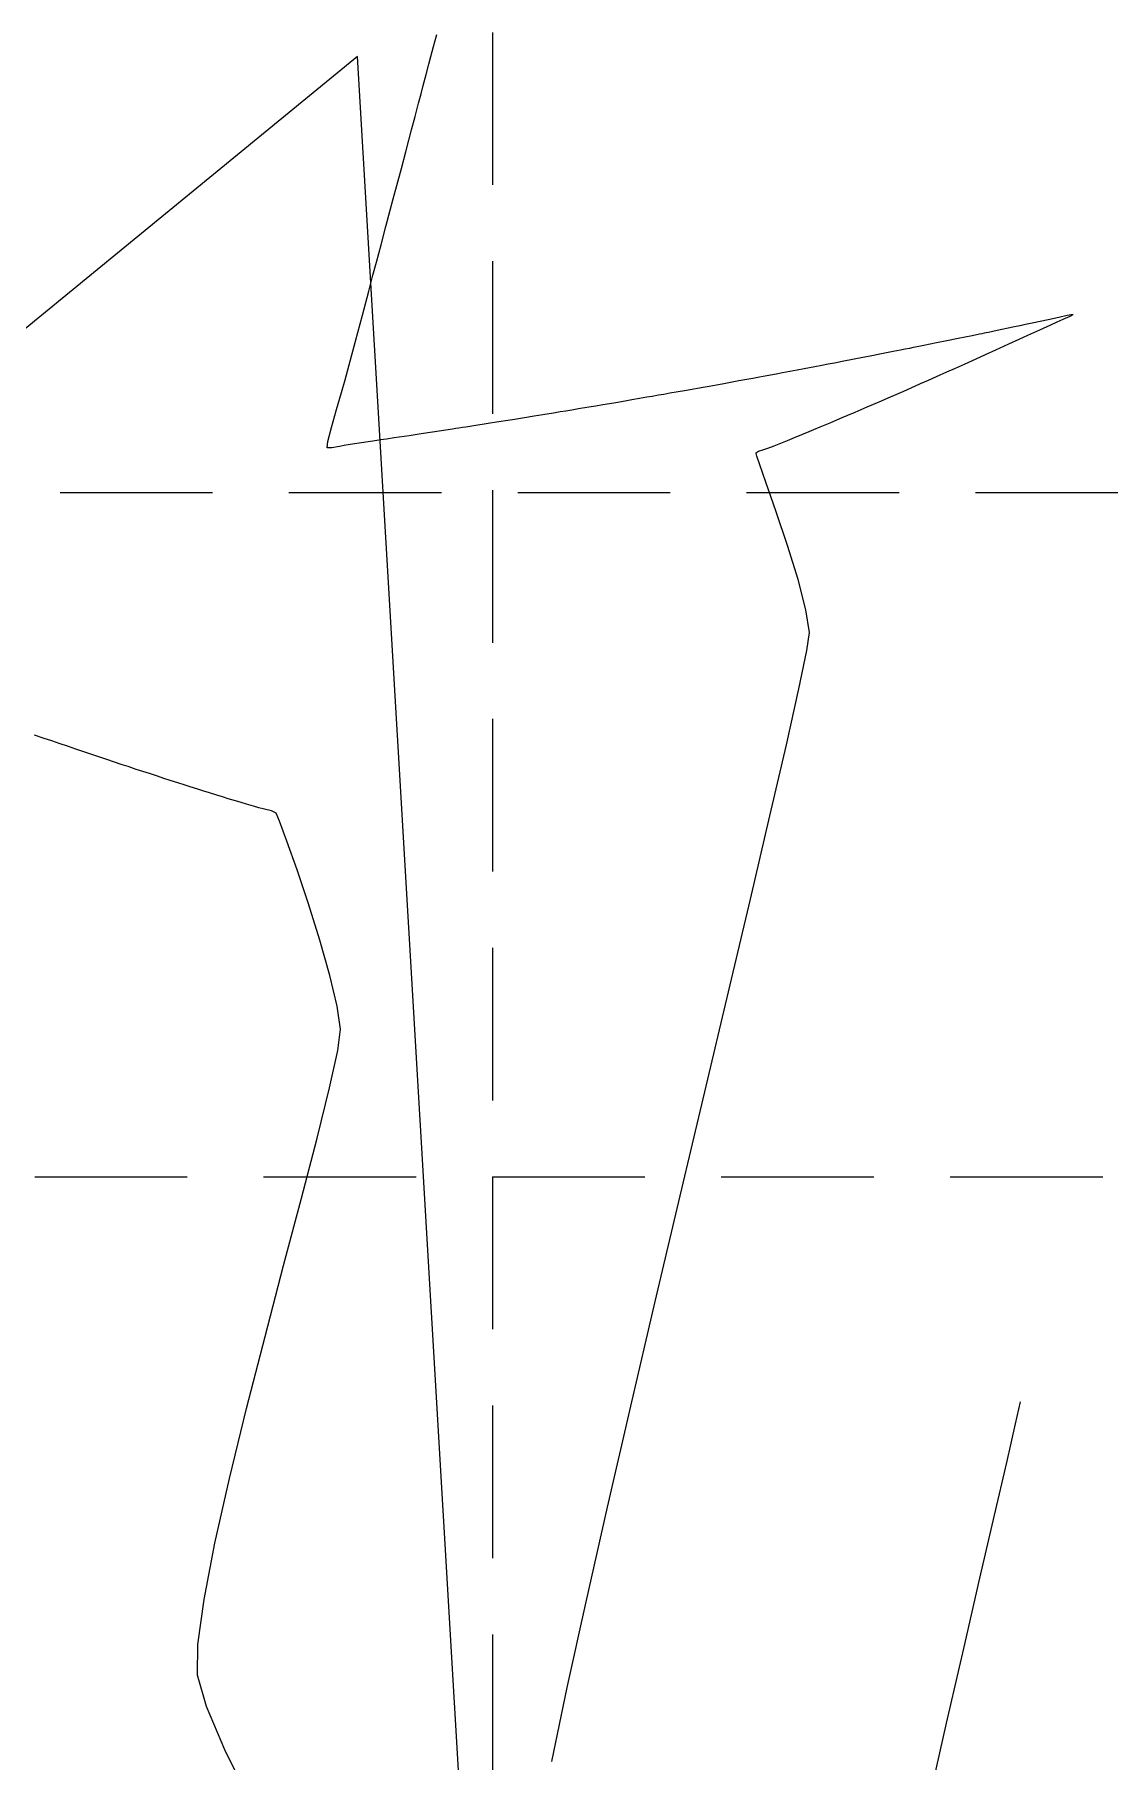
# Model space of a CAD drawing. Header units: inches. Extents: x 2547543 to 2548696, y 7125653 to 7126375.
# Drawn here: x 2547963.58 to 2547991.76, y 7126269.05 to 7126314.32 of the extents above; entities that cross this region are included whole.
import ezdxf

# ---------------------------------------------------------------- set-up
doc = ezdxf.new("R2010")
doc.units = ezdxf.units.IN
doc.header["$MEASUREMENT"] = 0
doc.linetypes.add('HIDDEN', pattern=[0.375, 0.25, -0.125])
for name, color, linetype in [('GRID', 254, 'HIDDEN'), ('V-AREA', 6, 'Continuous'), ('V-TOPO-MAJR-E', 6, 'Continuous'), ('V-TOPO-MINR-E', 14, 'Continuous')]:
    doc.layers.add(name, color=color, linetype=linetype)

msp = doc.modelspace()

# ---------------------------------------------------------------- linework, layer by layer
at = {"layer": 'GRID', "color": 252, "linetype": 'HIDDEN', "lineweight": 0, "ltscale": 16}
for p, q in [((2547975.583313596, 7126356.376313465), (2547975.583313596, 7125726.296813901)), ((2547562.246074223, 7126302.317165322), (2548678.246074207, 7126302.317165322)), ((2547561.583313602, 7126284.376313466), (2548677.583313586, 7126284.376313466))]:
    msp.add_line(p, q, dxfattribs=at)
at = {"layer": 'V-AREA', "color": 7}
for p, q in [((2547972.043228021, 7126313.739103983), (2547952.9419, 7126298.108100002)), ((2547983.9297, 7126112.1292), (2547972.043228021, 7126313.739103983))]:
    msp.add_line(p, q, dxfattribs=at)
at = {"layer": 'V-TOPO-MAJR-E', "color": 35, "extrusion": (0.9750740322277638, -0.2218797685123409, 0), "elevation": 903301.3105346505}
msp.add_lwpolyline([(7513995.802773002, 595), (7513996.391084473, 595)], dxfattribs=at)
at = {"layer": 'V-TOPO-MAJR-E', "color": 35, "extrusion": (0.9743815464645119, -0.2249013159352926, 0), "elevation": 880004.4775955335}
msp.add_lwpolyline([(7516758.784344649, 595), (7516759.827287002, 595)], dxfattribs=at)
at = {"layer": 'V-TOPO-MAJR-E', "color": 35, "extrusion": (0.9742531939585625, -0.2254566789020446, 0), "elevation": 875719.7665417867}
msp.add_lwpolyline([(7517257.75542875, 595), (7517259.167615455, 595)], dxfattribs=at)
at = {"layer": 'V-TOPO-MAJR-E', "color": 35, "elevation": 595}
msp.add_lwpolyline([(2547988.365537727, 7126273.855364748), (2547988.747555587, 7126275.507822851)], dxfattribs=at)
at = {"layer": 'V-TOPO-MAJR-E', "color": 35, "extrusion": (0.9744576316886304, -0.2245714230346006, 0), "elevation": 882549.2476185467}
msp.add_lwpolyline([(7516455.422481705, 595), (7516457.316987751, 595)], dxfattribs=at)
at = {"layer": 'V-TOPO-MAJR-E', "color": 35, "extrusion": (0.9747045901826458, -0.2234971182742199, 0), "elevation": 890834.2828263035}
msp.add_lwpolyline([(7515475.992728259, 595), (7515478.000311625, 595)], dxfattribs=at)
at = {"layer": 'V-TOPO-MAJR-E', "color": 35, "extrusion": (0.9750580697742385, -0.2219499055375707, 0), "elevation": 902760.8001940951}
msp.add_lwpolyline([(7514050.669780096, 595.0000000000009), (7514052.705056466, 595.0000000000009)], dxfattribs=at)
at = {"layer": 'V-TOPO-MINR-E', "color": 35}
for points, elevation in [([(2547974.03930544, 7126314.001166672), (2547974.122747728, 7126314.318675058)], 596), ([(2547973.770700533, 7126312.981598379), (2547973.845923796, 7126313.26684753)], 596), ([(2547973.845923796, 7126313.26684753), (2547973.919253413, 7126313.545028979)], 596), ([(2547973.557418684, 7126312.17431213), (2547973.648231607, 7126312.517807455)], 596), ([(2547973.464041833, 7126311.82124559), (2547973.557418684, 7126312.17431213)], 596), ([(2547973.391977716, 7126311.548911344), (2547973.464041833, 7126311.82124559)], 596), ([(2547972.174573699, 7126306.965595362), (2547972.340734266, 7126307.58979276)], 596), ([(2547990.651448419, 7126306.956510557), (2547990.431334404, 7126306.901183653)], 596), ([(2547990.543246184, 7126306.854144132), (2547990.727101723, 7126306.934223737)], 596), ([(2547990.727101723, 7126306.934223737), (2547990.812847679, 7126306.983769704)], 596), ([(2547988.350206187, 7126306.463191133), (2547988.161875913, 7126306.424484611)], 596), ([(2547988.529889693, 7126306.500248508), (2547988.473975348, 7126306.488576015)], 596), ([(2547988.813771707, 7126306.55955792), (2547988.585801618, 7126306.511932694)], 596), ([(2547989.228771152, 7126306.646256642), (2547988.813771707, 7126306.55955792)], 596), ([(2547989.452983533, 7126306.693100541), (2547989.228771152, 7126306.646256642)], 596), ([(2547989.51797582, 7126306.706920566), (2547989.452983533, 7126306.693100541)], 596), ([(2547990.223429178, 7126306.711813931), (2547990.390681889, 7126306.788640498)], 596), ([(2547971.82808427, 7126305.664263478), (2547971.991120094, 7126306.276542427)], 596), ([(2547986.087241011, 7126306.005854734), (2547985.74419952, 7126305.938039917)], 596), ([(2547986.286376588, 7126306.045230186), (2547986.087241011, 7126306.005854734)], 596), ([(2547986.402621385, 7126306.068177419), (2547986.286376588, 7126306.045230186)], 596), ([(2547986.514038811, 7126306.090210815), (2547986.402621385, 7126306.068177419)], 596), ([(2547986.895146584, 7126306.166876689), (2547986.719738755, 7126306.13162485)], 596), ([(2547987.223501398, 7126306.232929769), (2547986.895146584, 7126306.166876689)], 596), ([(2547987.494322792, 7126306.287612111), (2547987.223501398, 7126306.232929769)], 596), ([(2547987.79029938, 7126306.348186131), (2547987.494322792, 7126306.287612111)], 596), ([(2547989.39715251, 7126306.333005432), (2547989.621858438, 7126306.435874147)], 596), ([(2547983.75962127, 7126305.555470864), (2547983.569527903, 7126305.519401714)], 596), ([(2547984.219788744, 7126305.643029265), (2547984.037400178, 7126305.608318417)], 596), ([(2547984.385718157, 7126305.674516595), (2547984.219788744, 7126305.643029265)], 596), ([(2547984.551628405, 7126305.706103748), (2547984.385718157, 7126305.674516595)], 596), ([(2547984.754497413, 7126305.745371704), (2547984.551628405, 7126305.706103748)], 596), ([(2547985.064225064, 7126305.805449252), (2547984.754497413, 7126305.745371704)], 596), ([(2547985.25341995, 7126305.842158576), (2547985.064225064, 7126305.805449252)], 596), ([(2547985.74419952, 7126305.938039917), (2547985.533136363, 7126305.896374063)], 596), ([(2547987.500763933, 7126305.475396036), (2547987.723629886, 7126305.575120751)], 596), ([(2547987.959718763, 7126305.681306034), (2547988.266221069, 7126305.819453266)], 596), ([(2547981.603601155, 7126305.156709636), (2547981.45581713, 7126305.130188927)], 596), ([(2547981.739858403, 7126305.181508359), (2547981.603601155, 7126305.156709636)], 596), ([(2547982.045099459, 7126305.237323876), (2547981.908863566, 7126305.212407021)], 596), ([(2547982.202396366, 7126305.266001904), (2547982.045099459, 7126305.237323876)], 596), ([(2547983.019118928, 7126305.41678615), (2547982.776542719, 7126305.371525146)], 596), ([(2547983.377523811, 7126305.483565332), (2547983.185497973, 7126305.447844473)], 596), ([(2547987.01212888, 7126305.257452108), (2547987.22500514, 7126305.352279725)], 596), ([(2547978.817059289, 7126304.667946437), (2547978.650591396, 7126304.63947703)], 596), ([(2547979.060822105, 7126304.709761041), (2547978.817059289, 7126304.667946437)], 596), ([(2547979.234258995, 7126304.73952264), (2547979.060822105, 7126304.709761041)], 596), ([(2547979.768105076, 7126304.831475069), (2547979.635459952, 7126304.808311637)], 596), ([(2547979.939915143, 7126304.861609831), (2547979.768105076, 7126304.831475069)], 596), ([(2547980.078818408, 7126304.885978564), (2547979.939915143, 7126304.861609831)], 596), ([(2547980.238694452, 7126304.913934363), (2547980.078818408, 7126304.885978564)], 596), ([(2547980.45317152, 7126304.951451203), (2547980.238694452, 7126304.913934363)], 596), ([(2547980.77066702, 7126305.007616415), (2547980.619800868, 7126304.980723042)], 596), ([(2547981.108635106, 7126305.068155771), (2547980.957792399, 7126305.041129955)], 596), ([(2547985.408149648, 7126304.554627583), (2547985.615200487, 7126304.644158646)], 596), ([(2547975.92825648, 7126304.192172035), (2547975.810607192, 7126304.173285357)], 596), ([(2547976.106100209, 7126304.220613087), (2547975.92825648, 7126304.192172035)], 596), ([(2547976.425924854, 7126304.271808657), (2547976.106100209, 7126304.220613087)], 596), ([(2547976.908102578, 7126304.349934121), (2547976.679323356, 7126304.312544405)], 596), ([(2547977.187227293, 7126304.395765589), (2547976.908102578, 7126304.349934121)], 596), ([(2547977.358027305, 7126304.423835463), (2547977.187227293, 7126304.395765589)], 596), ([(2547977.665208198, 7126304.474220781), (2547977.511624914, 7126304.448984929)], 596), ([(2547977.839691374, 7126304.503427506), (2547977.665208198, 7126304.474220781)], 596), ([(2547978.296369524, 7126304.580060188), (2547978.111946962, 7126304.549107561)], 596), ([(2547978.473489494, 7126304.609715329), (2547978.296369524, 7126304.580060188)], 596), ([(2547984.615610347, 7126304.215903461), (2547984.756699583, 7126304.275618691)], 596), ([(2547984.904271488, 7126304.338498702), (2547985.094098048, 7126304.419612556)], 596), ([(2547985.094098048, 7126304.419612556), (2547985.247433998, 7126304.485318387)], 596), ([(2547985.247433998, 7126304.485318387), (2547985.408149648, 7126304.554627583)], 596), ([(2547973.00663706, 7126303.74270611), (2547972.809619758, 7126303.713392903)], 596), ([(2547973.402916374, 7126303.801742133), (2547973.00663706, 7126303.74270611)], 596), ([(2547973.718789031, 7126303.84900895), (2547973.402916374, 7126303.801742133)], 596), ([(2547974.008770296, 7126303.893185419), (2547973.718789031, 7126303.84900895)], 596), ([(2547974.359699858, 7126303.946903179), (2547974.008770296, 7126303.893185419)], 596), ([(2547974.540395683, 7126303.974599386), (2547974.359699858, 7126303.946903179)], 596), ([(2547975.099349768, 7126304.061498134), (2547974.889230122, 7126304.028616501)], 596), ([(2547975.47298703, 7126304.119980262), (2547975.099349768, 7126304.061498134)], 596), ([(2547983.319238031, 7126303.678606044), (2547983.500948704, 7126303.752340898)], 596), ([(2547983.500948704, 7126303.752340898), (2547983.692014893, 7126303.830641611)], 596), ([(2547983.692014893, 7126303.830641611), (2547983.887629566, 7126303.911172062)], 596), ([(2547983.887629566, 7126303.911172062), (2547984.013366812, 7126303.963373418)], 596), ([(2547984.013366812, 7126303.963373418), (2547984.174667449, 7126304.030550171)], 596), ([(2547984.174667449, 7126304.030550171), (2547984.30493408, 7126304.084971981)], 596), ([(2547971.247794795, 7126303.487723061), (2547971.271501757, 7126303.652726148)], 596), ([(2547971.369787971, 7126303.482042551), (2547971.247794795, 7126303.487723061)], 596), ([(2547971.574689673, 7126303.522515011), (2547971.369787971, 7126303.482042551)], 596), ([(2547971.742829778, 7126303.557910314), (2547971.574689673, 7126303.522515011)], 596), ([(2547972.028666419, 7126303.599400717), (2547971.742829778, 7126303.557910314)], 596), ([(2547972.659915363, 7126303.691318132), (2547972.44505368, 7126303.660017292)], 596), ([(2547972.731027696, 7126303.701666264), (2547972.659915363, 7126303.691318132)], 596), ([(2547972.809619758, 7126303.713392903), (2547972.731027696, 7126303.701666264)], 596), ([(2547982.493977746, 7126303.350649153), (2547982.506716262, 7126303.365341833)], 596), ([(2547982.495302314, 7126303.33785803), (2547982.493977746, 7126303.350649153)], 596), ([(2547982.506716262, 7126303.365341833), (2547982.559052728, 7126303.393744911)], 596), ([(2547982.97235038, 7126303.539222065), (2547983.141604522, 7126303.60686978)], 596), ([(2547983.141604522, 7126303.60686978), (2547983.319238031, 7126303.678606044)], 596), ([(2547983.022908656, 7126301.809567757), (2547982.754346383, 7126302.580468377)], 596), ([(2547983.616828573, 7126297.162696637), (2547983.824685554, 7126298.169090145)], 596), ([(2547964.028307654, 7126295.799835375), (2547963.829174237, 7126295.868369281)], 597), ([(2547964.465850191, 7126295.650390443), (2547964.223682473, 7126295.733002428)], 597), ([(2547982.859835713, 7126293.835061862), (2547983.288944565, 7126295.694754495)], 596), ([(2547964.846562772, 7126295.521274272), (2547964.657989917, 7126295.585025731)], 597), ([(2547965.265803011, 7126295.380118904), (2547965.080303804, 7126295.442476168)], 597), ([(2547966.028805253, 7126295.12656956), (2547965.85283807, 7126295.184615265)], 597), ([(2547966.246928908, 7126295.054833467), (2547966.028805253, 7126295.12656956)], 597), ([(2547966.590234548, 7126294.942646429), (2547966.420114246, 7126294.998048115)], 597), ([(2547966.801114085, 7126294.874182903), (2547966.590234548, 7126294.942646429)], 597), ([(2547967.499141107, 7126294.650005377), (2547967.337115762, 7126294.70174738)], 597), ([(2547967.658384319, 7126294.599517597), (2547967.499141107, 7126294.650005377)], 597), ([(2547967.855786882, 7126294.537136235), (2547967.658384319, 7126294.599517597)], 597), ([(2547968.012620001, 7126294.487738255), (2547967.855786882, 7126294.537136235)], 597), ([(2547968.357927345, 7126294.379983074), (2547968.166799323, 7126294.439535772)], 597), ([(2547968.659150435, 7126294.286798056), (2547968.509805548, 7126294.332820385)], 597), ([(2547969.136160376, 7126294.140973365), (2547968.991434271, 7126294.184914364)], 597), ([(2547969.315574687, 7126294.086695465), (2547969.136160376, 7126294.140973365)], 597), ([(2547969.458198483, 7126294.043703018), (2547969.315574687, 7126294.086695465)], 597), ([(2547969.605666504, 7126294.009844268), (2547969.458198483, 7126294.043703018)], 597), ([(2547969.786766565, 7126293.966121451), (2547969.605666504, 7126294.009844268)], 597), ([(2547969.91074955, 7126293.908887904), (2547969.786766565, 7126293.966121451)], 597), ([(2547970.195268081, 7126293.174299891), (2547970.000036698, 7126293.698697046)], 597), ([(2547970.761069532, 7126291.526519122), (2547970.460820194, 7126292.421604547)], 597), ([(2547971.513765828, 7126288.846003434), (2547971.323165854, 7126289.652810457)], 597), ([(2547971.596569003, 7126288.240438758), (2547971.513765828, 7126288.846003434)], 597), ([(2547981.153181907, 7126286.603462474), (2547981.773152201, 7126289.219617708)], 596), ([(2547971.5262814, 7126287.685568062), (2547971.596569003, 7126288.240438758)], 597), ([(2547970.98537023, 7126285.391108813), (2547971.312602839, 7126286.709205138)], 597), ([(2547980.507195497, 7126283.874749328), (2547981.153181907, 7126286.603462474)], 596), ([(2547970.10959053, 7126282.048751245), (2547970.57442049, 7126283.811037907)], 597), ([(2547969.620717266, 7126280.184007651), (2547970.10959053, 7126282.048751245)], 597), ([(2547969.137637609, 7126278.296565946), (2547969.620717266, 7126280.184007651)], 597), ([(2547968.021529421, 7126273.295640405), (2547968.308206773, 7126274.7726235)], 597), ([(2547967.859993331, 7126272.114994492), (2547968.021529421, 7126273.295640405)], 597), ([(2547967.853435416, 7126271.310444587), (2547967.859993331, 7126272.114994492)], 597)]:
    msp.add_lwpolyline(points, dxfattribs=dict(at, elevation=elevation))
at = {"layer": 'V-TOPO-MINR-E', "color": 35, "extrusion": (0.9670076899340986, -0.2547471837102789, 0), "elevation": 648502.0678370285}
msp.add_lwpolyline([(7540289.179021602, 596.0000000000009), (7540289.384777171, 596.0000000000009)], dxfattribs=at)
at = {"layer": 'V-TOPO-MINR-E', "color": 35, "extrusion": (0.9671116084955527, -0.2543523868831292, 0), "elevation": 651580.2956821895}
msp.add_lwpolyline([(7540024.00901024, 596.0000000000009), (7540024.274926266, 596.0000000000009)], dxfattribs=at)
at = {"layer": 'V-TOPO-MINR-E', "color": 35, "extrusion": (0.9669045945412211, -0.2551382077523417, 0), "elevation": 645452.8236536086}
msp.add_lwpolyline([(7540549.997596375, 596.0000000000009), (7540550.225302733, 596.0000000000009)], dxfattribs=at)
at = {"layer": 'V-TOPO-MINR-E', "color": 35, "extrusion": (0.9668184934178427, -0.2554642847547444, 0), "elevation": 642909.7135511844}
msp.add_lwpolyline([(7540766.997710739, 596.0000000000009), (7540767.249692474, 596.0000000000009)], dxfattribs=at)
at = {"layer": 'V-TOPO-MINR-E', "color": 35, "extrusion": (0.9666490379163882, -0.2561047393066381, 0), "elevation": 637913.866539991}
msp.add_lwpolyline([(7541189.947967317, 596), (7541190.263960303, 596)], dxfattribs=at)
at = {"layer": 'V-TOPO-MINR-E', "color": 35, "extrusion": (0.9666181082105115, -0.256221452808956, 0), "elevation": 637003.3217310682}
msp.add_lwpolyline([(7541266.465993234, 596.0000000000009), (7541266.916145518, 596.0000000000009)], dxfattribs=at)
at = {"layer": 'V-TOPO-MINR-E', "color": 35, "extrusion": (0.9665983117034398, -0.2562961252380926, 0), "elevation": 636420.7418228388}
msp.add_lwpolyline([(7541315.189238297, 596.0000000000009), (7541315.653278818, 596.0000000000009)], dxfattribs=at)
at = {"layer": 'V-TOPO-MINR-E', "color": 35, "extrusion": (0.9665683792240966, -0.256408986355984, 0), "elevation": 635540.191317704}
msp.add_lwpolyline([(7541389.090532769, 596.0000000000009), (7541389.448190461, 596.0000000000009)], dxfattribs=at)
at = {"layer": 'V-TOPO-MINR-E', "color": 35, "extrusion": (0.966478383999651, -0.2567479956327283, 0), "elevation": 632895.0007438909}
msp.add_lwpolyline([(7541610.792779164, 596.0000000000005), (7541611.236103901, 596.0000000000005)], dxfattribs=at)
at = {"layer": 'V-TOPO-MINR-E', "color": 35, "extrusion": (0.9665039597474753, -0.2566517013238973, 0), "elevation": 633646.3901251506}
msp.add_lwpolyline([(7541548.141514217, 596.0000000000009), (7541548.448552737, 596.0000000000009)], dxfattribs=at)
at = {"layer": 'V-TOPO-MINR-E', "color": 35, "extrusion": (0.9664641661541266, -0.2568015100033659, 0), "elevation": 632477.4141037641}
msp.add_lwpolyline([(7541645.327747974, 596), (7541645.82517492, 596)], dxfattribs=at)
at = {"layer": 'V-TOPO-MINR-E', "color": 35, "extrusion": (0.9664499120073222, -0.2568551490257484, 0), "elevation": 632058.8466896848}
msp.add_lwpolyline([(7541679.94971369, 596.0000000000009), (7541680.419058844, 596.0000000000009)], dxfattribs=at)
at = {"layer": 'V-TOPO-MINR-E', "color": 35, "extrusion": (0.9664258231943946, -0.2569457691090417, 0), "elevation": 631351.6823990631}
msp.add_lwpolyline([(7541738.823809694, 596.0000000000009), (7541739.182889053, 596.0000000000009)], dxfattribs=at)
at = {"layer": 'V-TOPO-MINR-E', "color": 35, "extrusion": (0.966369148382296, -0.2571588401258569, 0), "elevation": 629688.866845822}
msp.add_lwpolyline([(7541877.408474312, 596.0000000000009), (7541877.840723553, 596.0000000000009)], dxfattribs=at)
at = {"layer": 'V-TOPO-MINR-E', "color": 35, "extrusion": (0.9663374586605246, -0.2572778964262561, 0), "elevation": 628759.690519128}
msp.add_lwpolyline([(7541953.570938953, 596.0000000000005), (7541954.283995171, 596.0000000000005)], dxfattribs=at)
at = {"layer": 'V-TOPO-MINR-E', "color": 35, "extrusion": (0.166534168683935, -0.986035684273521, 0), "elevation": -6602465.451252639}
msp.add_lwpolyline([(3699183.473997514, 596), (3699183.310312505, 596)], dxfattribs=at)
at = {"layer": 'V-TOPO-MINR-E', "color": 35, "extrusion": (0.2008272976639616, -0.9796266618018268, 0), "elevation": -6469414.196661548}
msp.add_lwpolyline([(3927234.255051252, 596.0000000000009), (3927234.191150329, 596.0000000000009)], dxfattribs=at)
at = {"layer": 'V-TOPO-MINR-E', "color": 35, "extrusion": (0.2010074147668251, -0.9795897198361964, 0), "elevation": -6468692.000601597}
msp.add_lwpolyline([(3928423.759472085, 596.0000000000009), (3928423.697027458, 596.0000000000009)], dxfattribs=at)
at = {"layer": 'V-TOPO-MINR-E', "color": 35, "extrusion": (0.2045560575849311, -0.9788548509893131, 0), "elevation": -6454413.198959067}
msp.add_lwpolyline([(3951840.152700087, 596), (3951840.095580357, 596)], dxfattribs=at)
at = {"layer": 'V-TOPO-MINR-E', "color": 35, "extrusion": (0.2078855154793754, -0.9781531641076843, 0), "elevation": -6440929.339395715}
msp.add_lwpolyline([(3973780.176498001, 596), (3973779.952353574, 596)], dxfattribs=at)
at = {"layer": 'V-TOPO-MINR-E', "color": 35, "extrusion": (-0.4168035633151106, 0.90899658393628, 0), "elevation": 5415777.052612208}
msp.add_lwpolyline([(-5286383.777922167, 596), (-5286384.119354589, 596)], dxfattribs=at)
at = {"layer": 'V-TOPO-MINR-E', "color": 35, "extrusion": (0.2079582954494929, -0.9781376934530954, 0), "elevation": -6440633.648148507}
msp.add_lwpolyline([(3974259.839512345, 596.0000000000009), (3974259.409821452, 596.0000000000009)], dxfattribs=at)
at = {"layer": 'V-TOPO-MINR-E', "color": 35, "extrusion": (-0.4170631135114556, 0.9088775271444063, 0), "elevation": 5414267.286125913}
msp.add_lwpolyline([(-5287930.398119114, 596.0000000000009), (-5287930.718525138, 596.0000000000009)], dxfattribs=at)
at = {"layer": 'V-TOPO-MINR-E', "color": 35, "extrusion": (0.2082805322175918, -0.9780691283846744, 0), "elevation": -6439323.976318723}
msp.add_lwpolyline([(3976381.77443216, 596), (3976381.494478387, 596)], dxfattribs=at)
at = {"layer": 'V-TOPO-MINR-E', "color": 35, "extrusion": (0.3945243979673564, -0.9188854658816271, 0), "elevation": -5543015.358584945}
msp.add_lwpolyline([(5152813.232722715, 596), (5152813.398754608, 596)], dxfattribs=at)
at = {"layer": 'V-TOPO-MINR-E', "color": 35, "extrusion": (0.1971835717056427, -0.9803665840130444, 0), "elevation": -6483971.276795349}
msp.add_lwpolyline([(3903151.427728705, 596), (3903151.322814979, 596)], dxfattribs=at)
at = {"layer": 'V-TOPO-MINR-E', "color": 35, "extrusion": (-0.1975600175032057, 0.9802907933282518, 0), "elevation": 6482471.990320988}
msp.add_lwpolyline([(-3905641.086979562, 596.0000000000009), (-3905640.982065762, 596.0000000000009)], dxfattribs=at)
at = {"layer": 'V-TOPO-MINR-E', "color": 35, "extrusion": (0.2011405864941153, -0.9795623841618273, 0), "elevation": -6468157.878176109}
msp.add_lwpolyline([(3929302.812420898, 596), (3929302.433091782, 596)], dxfattribs=at)
at = {"layer": 'V-TOPO-MINR-E', "color": 35, "extrusion": (0.4132874629821158, -0.9106006111033567, 0), "elevation": -5436166.827354535}
msp.add_lwpolyline([(5265412.796713166, 596.0000000000009), (5265413.085923415, 596.0000000000009)], dxfattribs=at)
at = {"layer": 'V-TOPO-MINR-E', "color": 35, "extrusion": (0.4139678828097735, -0.9102914873830216, 0), "elevation": -5432230.215031093}
msp.add_lwpolyline([(5269474.322088171, 596), (5269474.698599352, 596)], dxfattribs=at)
at = {"layer": 'V-TOPO-MINR-E', "color": 35, "extrusion": (0.4146448608713091, -0.9099833181729283, 0), "elevation": -5428309.174141165}
msp.add_lwpolyline([(5273513.83976665, 596.0000000000009), (5273514.144265649, 596.0000000000009)], dxfattribs=at)
at = {"layer": 'V-TOPO-MINR-E', "color": 35, "extrusion": (0.9663119915404922, -0.2573735320600158, 0), "elevation": 628013.2722343898}
msp.add_lwpolyline([(7542014.720137298, 596.0000000000009), (7542015.127744199, 596.0000000000009)], dxfattribs=at)
at = {"layer": 'V-TOPO-MINR-E', "color": 35, "extrusion": (0.1868980739023319, -0.9823793106390212, 0), "elevation": -6524521.881978856}
msp.add_lwpolyline([(3834979.594414514, 596), (3834979.311653158, 596)], dxfattribs=at)
at = {"layer": 'V-TOPO-MINR-E', "color": 35, "extrusion": (0.1900290244180998, -0.9817784729146924, 0), "elevation": -6512262.515298403}
msp.add_lwpolyline([(3855762.160463306, 596.0000000000009), (3855762.018002193, 596.0000000000009)], dxfattribs=at)
at = {"layer": 'V-TOPO-MINR-E', "color": 35, "extrusion": (0.1905345713531625, -0.9816804862679439, 0), "elevation": -6510276.106276412}
msp.add_lwpolyline([(3859115.316470138, 596.0000000000009), (3859115.174009162, 596.0000000000009)], dxfattribs=at)
at = {"layer": 'V-TOPO-MINR-E', "color": 35, "extrusion": (0.4101889142301339, -0.9120005782030535, 0), "elevation": -5454038.487134315}
msp.add_lwpolyline([(5246897.82353567, 596), (5246898.082404886, 596)], dxfattribs=at)
at = {"layer": 'V-TOPO-MINR-E', "color": 35, "extrusion": (0.4116310188424366, -0.9113505935295909, 0), "elevation": -5445732.032208959}
msp.add_lwpolyline([(5255519.143771337, 596), (5255519.415623333, 596)], dxfattribs=at)
at = {"layer": 'V-TOPO-MINR-E', "color": 35, "extrusion": (0.9625094603844576, -0.2712481127499698, 0), "elevation": 519450.0328770718}
msp.add_lwpolyline([(7550268.415644586, 596.0000000000009), (7550268.761588173, 596.0000000000009)], dxfattribs=at)
at = {"layer": 'V-TOPO-MINR-E', "color": 35, "extrusion": (0.1759167099983735, -0.9844050544076602, 0), "elevation": -6566938.274565008}
msp.add_lwpolyline([(3761881.97659074, 596.0000000000009), (3761881.781128861, 596.0000000000009)], dxfattribs=at)
at = {"layer": 'V-TOPO-MINR-E', "color": 35, "extrusion": (0.1798457148015622, -0.9836948301518695, 0), "elevation": -6551865.967828091}
msp.add_lwpolyline([(3788072.085889022, 596.0000000000009), (3788071.914082526, 596.0000000000009)], dxfattribs=at)
at = {"layer": 'V-TOPO-MINR-E', "color": 35, "extrusion": (0.179448410559327, -0.9837673850803, 0), "elevation": -6553395.340465186}
msp.add_lwpolyline([(3785426.157474964, 596.0000000000009), (3785425.94162722, 596.0000000000009)], dxfattribs=at)
at = {"layer": 'V-TOPO-MINR-E', "color": 35, "extrusion": (0.1802243677976646, -0.9836255269420026, 0), "elevation": -6550407.29066384}
msp.add_lwpolyline([(3790594.588589583, 596), (3790594.413617008, 596)], dxfattribs=at)
at = {"layer": 'V-TOPO-MINR-E', "color": 35, "extrusion": (0.1827241291981028, -0.9831642246383842, 0), "elevation": -6540750.561076339}
msp.add_lwpolyline([(3807233.454303275, 596), (3807233.261360035, 596)], dxfattribs=at)
at = {"layer": 'V-TOPO-MINR-E', "color": 35, "extrusion": (0.1835022569535981, -0.9830192885660667, 0), "elevation": -6537735.046225864}
msp.add_lwpolyline([(3812409.751706701, 596.0000000000009), (3812409.582453618, 596.0000000000009)], dxfattribs=at)
at = {"layer": 'V-TOPO-MINR-E', "color": 35, "extrusion": (0.1834754338520601, -0.9830242953115647, 0), "elevation": -6537839.07051773}
msp.add_lwpolyline([(3812231.749835172, 596), (3812231.55451539, 596)], dxfattribs=at)
at = {"layer": 'V-TOPO-MINR-E', "color": 35, "extrusion": (0.4042643252939651, -0.9146422006963243, 0), "elevation": -5487959.272999688}
msp.add_lwpolyline([(5211406.941664336, 596), (5211407.214392239, 596)], dxfattribs=at)
at = {"layer": 'V-TOPO-MINR-E', "color": 35, "extrusion": (0.4050691026858253, -0.9142860723259981, 0), "elevation": -5483370.83137382}
msp.add_lwpolyline([(5216234.893288605, 596.0000000000005), (5216235.113758373, 596.0000000000005)], dxfattribs=at)
at = {"layer": 'V-TOPO-MINR-E', "color": 35, "extrusion": (-0.4076776412146533, 0.9131259173047584, 0), "elevation": 5468456.690059069}
msp.add_lwpolyline([(-5231868.528706384, 596.0000000000009), (-5231868.83070065, 596.0000000000009)], dxfattribs=at)
at = {"layer": 'V-TOPO-MINR-E', "color": 35, "extrusion": (0.9606590378761446, -0.2777304681645141, 0), "elevation": 468539.9674268565}
msp.add_lwpolyline([(7553598.12745437, 596), (7553598.598274853, 596)], dxfattribs=at)
at = {"layer": 'V-TOPO-MINR-E', "color": 35, "extrusion": (0.1686913825892123, -0.985668918775539, 0), "elevation": -6594354.947634527}
msp.add_lwpolyline([(3713610.339684563, 596), (3713610.13615672, 596)], dxfattribs=at)
at = {"layer": 'V-TOPO-MINR-E', "color": 35, "extrusion": (0.1692920339130219, -0.9855659324741254, 0), "elevation": -6592090.588642527}
msp.add_lwpolyline([(3717628.560630394, 596), (3717628.357102773, 596)], dxfattribs=at)
at = {"layer": 'V-TOPO-MINR-E', "color": 35, "extrusion": (0.173020935623737, -0.9849181467695104, 0), "elevation": -6577973.104138978}
msp.add_lwpolyline([(3742552.305363698, 596.0000000000009), (3742552.136182789, 596.0000000000009)], dxfattribs=at)
at = {"layer": 'V-TOPO-MINR-E', "color": 35, "extrusion": (0.1762916951617347, -0.9843379695089497, 0), "elevation": -6565504.751998213}
msp.add_lwpolyline([(3764382.798281255, 596.0000000000005), (3764382.60817848, 596.0000000000005)], dxfattribs=at)
at = {"layer": 'V-TOPO-MINR-E', "color": 35, "extrusion": (0.1758580573255182, -0.9844155340473324, 0), "elevation": -6567162.401586084}
msp.add_lwpolyline([(3761490.50621294, 596), (3761490.348994409, 596)], dxfattribs=at)
at = {"layer": 'V-TOPO-MINR-E', "color": 35, "extrusion": (0.3977861734814361, -0.9174781524303436, 0), "elevation": -5524675.370622107}
msp.add_lwpolyline([(5172466.59011609, 596), (5172466.772429449, 596)], dxfattribs=at)
at = {"layer": 'V-TOPO-MINR-E', "color": 35, "extrusion": (0.3998185418293733, -0.9165943124465882, 0), "elevation": -5513198.411921795}
msp.add_lwpolyline([(5184698.036860798, 596), (5184698.228569342, 596)], dxfattribs=at)
at = {"layer": 'V-TOPO-MINR-E', "color": 35, "extrusion": (-0.4006704423673775, 0.9162222419332169, 0), "elevation": 5508376.293430297}
msp.add_lwpolyline([(-5189821.101013237, 596.0000000000009), (-5189821.348505096, 596.0000000000009)], dxfattribs=at)
at = {"layer": 'V-TOPO-MINR-E', "color": 35, "extrusion": (0.4015184565772422, -0.915850931662915, 0), "elevation": -5503569.494743038}
msp.add_lwpolyline([(5194918.4628787, 596), (5194918.662924049, 596)], dxfattribs=at)
at = {"layer": 'V-TOPO-MINR-E', "color": 35, "extrusion": (0.403455775573505, -0.9149991459866953, 0), "elevation": -5492563.147849575}
msp.add_lwpolyline([(5206554.250629446, 596.0000000000009), (5206554.461504782, 596.0000000000009)], dxfattribs=at)
at = {"layer": 'V-TOPO-MINR-E', "color": 35, "extrusion": (0.9621851447094598, -0.272396305592488, 0), "elevation": 510441.3108032984}
msp.add_lwpolyline([(7550881.852906905, 596.0000000000009), (7550882.335223083, 596.0000000000009)], dxfattribs=at)
at = {"layer": 'V-TOPO-MINR-E', "color": 35, "extrusion": (0.1587198321154191, -0.9873236626827362, 0), "elevation": -6631554.444476917}
msp.add_lwpolyline([(3646763.491550167, 596.0000000000009), (3646763.234898259, 596.0000000000009)], dxfattribs=at)
at = {"layer": 'V-TOPO-MINR-E', "color": 35, "extrusion": (0.1615843823395697, -0.9868588994298728, 0), "elevation": -6620943.59309645}
msp.add_lwpolyline([(3665993.785647186, 596), (3665993.630004258, 596)], dxfattribs=at)
at = {"layer": 'V-TOPO-MINR-E', "color": 35, "extrusion": (0.1654707674616643, -0.9862146952442191, 0), "elevation": -6606450.375456221}
msp.add_lwpolyline([(3692048.540069091, 596.0000000000009), (3692048.264007918, 596.0000000000009)], dxfattribs=at)
at = {"layer": 'V-TOPO-MINR-E', "color": 35, "extrusion": (0.1657246944227538, -0.9861720568229891, 0), "elevation": -6605499.520595315}
msp.add_lwpolyline([(3693750.005335565, 596), (3693749.825750369, 596)], dxfattribs=at)
at = {"layer": 'V-TOPO-MINR-E', "color": 35, "extrusion": (0.3887909795339682, -0.9213259869519679, 0), "elevation": -5575015.8304966}
msp.add_lwpolyline([(5118167.047672998, 596.0000000000009), (5118167.237273789, 596.0000000000009)], dxfattribs=at)
at = {"layer": 'V-TOPO-MINR-E', "color": 35, "extrusion": (0.391995621852927, -0.9199670822633477, 0), "elevation": -5557166.482587514}
msp.add_lwpolyline([(5137542.178306723, 596), (5137542.338716706, 596)], dxfattribs=at)
at = {"layer": 'V-TOPO-MINR-E', "color": 35, "extrusion": (0.9678639959827808, -0.2514742238883415, 0), "elevation": 674007.9762230569}
msp.add_lwpolyline([(7538041.827904914, 596), (7538042.208446506, 596)], dxfattribs=at)
at = {"layer": 'V-TOPO-MINR-E', "color": 35, "extrusion": (0.1509999972986186, -0.9885337631137427, 0), "elevation": -6659847.936386455}
msp.add_lwpolyline([(3594830.825464552, 596), (3594830.741648997, 596)], dxfattribs=at)
at = {"layer": 'V-TOPO-MINR-E', "color": 35, "extrusion": (0.1513032477707488, -0.9884873935534149, 0), "elevation": -6658744.818296331}
msp.add_lwpolyline([(3596873.815865733, 596.0000000000009), (3596873.732050224, 596.0000000000009)], dxfattribs=at)
at = {"layer": 'V-TOPO-MINR-E', "color": 35, "extrusion": (0.15458595811746, -0.9879793426751933, 0), "elevation": -6646760.030359809}
msp.add_lwpolyline([(3618972.998069047, 596), (3618972.906953014, 596)], dxfattribs=at)
at = {"layer": 'V-TOPO-MINR-E', "color": 35, "extrusion": (0.1548525919304968, -0.9879375864761939, 0), "elevation": -6645783.086755861}
msp.add_lwpolyline([(3620766.812183962, 596), (3620766.717938534, 596)], dxfattribs=at)
at = {"layer": 'V-TOPO-MINR-E', "color": 35, "extrusion": (0.1548149193631857, -0.9879434906625836, 0), "elevation": -6645921.150426589}
msp.add_lwpolyline([(3620514.203244929, 596), (3620513.980597736, 596)], dxfattribs=at)
at = {"layer": 'V-TOPO-MINR-E', "color": 35, "extrusion": (-0.158079016042871, 0.9874264654580198, 0), "elevation": 6633919.832564077}
msp.add_lwpolyline([(-3642457.900475548, 596.0000000000009), (-3642457.781320025, 596.0000000000009)], dxfattribs=at)
at = {"layer": 'V-TOPO-MINR-E', "color": 35, "extrusion": (-0.387806881331457, 0.9217406483344268, 0), "elevation": 5580478.300532364}
msp.add_lwpolyline([(-5112210.467788492, 596.0000000000009), (-5112210.615326882, 596.0000000000009)], dxfattribs=at)
at = {"layer": 'V-TOPO-MINR-E', "color": 35, "extrusion": (0.1440588995545636, -0.9895691150491351, 0), "elevation": -6684911.899884944}
msp.add_lwpolyline([(3548002.300775103, 596.0000000000009), (3548001.879998772, 596.0000000000009)], dxfattribs=at)
at = {"layer": 'V-TOPO-MINR-E', "color": 35, "extrusion": (0.9595371948279472, 0.2815819094716747, 0), "elevation": 4451522.077361532}
msp.add_lwpolyline([(6120487.260460512, 596.0000000000009), (6120487.337973705, 596.0000000000009)], dxfattribs=at)
at = {"layer": 'V-TOPO-MINR-E', "color": 35, "extrusion": (0.3207009422884801, -0.9471805031857873, 0), "elevation": -5932755.226719068}
msp.add_lwpolyline([(4698811.615799762, 596.0000000000009), (4698811.736772892, 596.0000000000009)], dxfattribs=at)
at = {"layer": 'V-TOPO-MINR-E', "color": 35, "extrusion": (0.2932251501324302, -0.9560434149816702, 0), "elevation": -6065922.867830423}
msp.add_lwpolyline([(4525593.450513324, 596.0000000000009), (4525593.589763322, 596.0000000000009)], dxfattribs=at)
at = {"layer": 'V-TOPO-MINR-E', "color": 35, "extrusion": (0.3695287152491352, -0.9292193113610606, 0), "elevation": -5680345.99301651}
msp.add_lwpolyline([(5001008.596053017, 596.0000000000009), (5001008.774251224, 596.0000000000009)], dxfattribs=at)
at = {"layer": 'V-TOPO-MINR-E', "color": 35, "extrusion": (0.946983592041187, 0.3212819266699744, 0), "elevation": 4702450.079054391}
msp.add_lwpolyline([(5929871.29709892, 596), (5929871.530201802, 596)], dxfattribs=at)
at = {"layer": 'V-TOPO-MINR-E', "color": 35, "extrusion": (0.943519210524809, 0.3313178222955132, 0), "elevation": 4765141.728791406}
msp.add_lwpolyline([(5879611.287267865, 596.0000000000009), (5879611.777208349, 596.0000000000009)], dxfattribs=at)
at = {"layer": 'V-TOPO-MINR-E', "color": 35, "extrusion": (0.9482958778790948, 0.3173876620121157, 0), "elevation": 4678042.067661613}
msp.add_lwpolyline([(5949143.321942789, 596), (5949144.256047895, 596)], dxfattribs=at)
at = {"layer": 'V-TOPO-MINR-E', "color": 35, "extrusion": (0.9554615588403365, 0.2951155868103111, 0), "elevation": 4537582.593138205}
msp.add_lwpolyline([(6056956.0612346, 596), (6056956.996898475, 596)], dxfattribs=at)
at = {"layer": 'V-TOPO-MINR-E', "color": 35, "extrusion": (0.9676111886831098, 0.2524452168991511, 0), "elevation": 4264457.792300975}
msp.add_lwpolyline([(6252260.549217688, 596.0000000000009), (6252261.371292861, 596.0000000000009)], dxfattribs=at)
at = {"layer": 'V-TOPO-MINR-E', "color": 35, "extrusion": (0.9884029042803658, 0.1518542024776995, 0), "elevation": 3600593.077829164}
msp.add_lwpolyline([(6656732.214528262, 596.0000000000009), (6656732.81163583, 596.0000000000009)], dxfattribs=at)
at = {"layer": 'V-TOPO-MINR-E', "color": 35, "extrusion": (0.9896071807141347, -0.1437971761858423, 0), "elevation": 1496761.535878788}
msp.add_lwpolyline([(7418628.718998583, 596.0000000000009), (7418629.199034239, 596.0000000000009)], dxfattribs=at)
at = {"layer": 'V-TOPO-MINR-E', "color": 35, "extrusion": (0.9759507101945897, -0.2179913100806457, 0), "elevation": 933235.5658877974}
msp.add_lwpolyline([(7510351.559572915, 596.0000000000009), (7510353.063687955, 596.0000000000009)], dxfattribs=at)
at = {"layer": 'V-TOPO-MINR-E', "color": 35, "extrusion": (-0.3262093319023575, -0.945297557269571, 0), "elevation": -7567639.655176022}
msp.add_lwpolyline([(83919.76957035484, 597.0000000000009), (83919.50399679318, 597.0000000000009)], dxfattribs=at)
at = {"layer": 'V-TOPO-MINR-E', "color": 35, "extrusion": (-0.3236625011928071, -0.9461725980610599, 0), "elevation": -7567386.221833212}
msp.add_lwpolyline([(104299.2281050831, 597.0000000000005), (104299.0216154638, 597.0000000000005)], dxfattribs=at)
at = {"layer": 'V-TOPO-MINR-E', "color": 35, "extrusion": (-0.3220670546624768, -0.9467168596264869, 0), "elevation": -7567199.649808558}
msp.add_lwpolyline([(117056.0697280411, 597), (117055.866774302, 597)], dxfattribs=at)
at = {"layer": 'V-TOPO-MINR-E', "color": 35, "extrusion": (-0.3194529111244006, -0.94760215152465, 0), "elevation": -7566847.756037096}
msp.add_lwpolyline([(137941.3674740014, 597.0000000000005), (137941.1208082135, 597.0000000000005)], dxfattribs=at)
at = {"layer": 'V-TOPO-MINR-E', "color": 35, "extrusion": (-0.316800029010396, -0.9484923519032783, 0), "elevation": -7566432.135570322}
msp.add_lwpolyline([(159115.1763716848, 597), (159114.9843710409, 597)], dxfattribs=at)
at = {"layer": 'V-TOPO-MINR-E', "color": 35, "extrusion": (0.3159699345259429, 0.9487692029548974, 0), "elevation": 7566290.005858725}
msp.add_lwpolyline([(-165736.3196492554, 597), (-165736.0817245576, 597)], dxfattribs=at)
at = {"layer": 'V-TOPO-MINR-E', "color": 35, "extrusion": (-0.3151376362308857, -0.9490459789866929, 0), "elevation": -7566141.726091756}
msp.add_lwpolyline([(172372.9276681719, 597.0000000000009), (172372.7388593117, 597.0000000000009)], dxfattribs=at)
at = {"layer": 'V-TOPO-MINR-E', "color": 35, "extrusion": (-0.3115668926551367, -0.950224221645198, 0), "elevation": -7565440.097838966}
msp.add_lwpolyline([(200821.8196454663, 597), (200821.6373881279, 597)], dxfattribs=at)
at = {"layer": 'V-TOPO-MINR-E', "color": 35, "extrusion": (-0.3079245128082719, -0.9514107916204171, 0), "elevation": -7564615.283451589}
msp.add_lwpolyline([(229802.4100329275, 597.0000000000009), (229802.2340096366, 597.0000000000009)], dxfattribs=at)
at = {"layer": 'V-TOPO-MINR-E', "color": 35, "extrusion": (0.3059750958414727, 0.9520395163672577, 0), "elevation": 7564128.711318788}
msp.add_lwpolyline([(-245296.672793719, 597.0000000000009), (-245296.4999526949, 597.0000000000009)], dxfattribs=at)
at = {"layer": 'V-TOPO-MINR-E', "color": 35, "extrusion": (-0.3050936484798776, -0.9523223538577875, 0), "elevation": -7563898.395740553}
msp.add_lwpolyline([(252299.0013359128, 597.0000000000009), (252298.7871440137, 597.0000000000009)], dxfattribs=at)
at = {"layer": 'V-TOPO-MINR-E', "color": 35, "extrusion": (-0.2983959343270975, -0.9544421755020356, 0), "elevation": -7561939.309906367}
msp.add_lwpolyline([(305430.9926546025, 597), (305430.8311159308, 597)], dxfattribs=at)
at = {"layer": 'V-TOPO-MINR-E', "color": 35, "extrusion": (-0.2965602347574861, -0.9550141502410238, 0), "elevation": -7561338.066048496}
msp.add_lwpolyline([(319970.4609406781, 597), (319970.3019082667, 597)], dxfattribs=at)
at = {"layer": 'V-TOPO-MINR-E', "color": 35, "extrusion": (-0.2935609314841196, -0.9559403639904406, 0), "elevation": -7560296.407397276}
msp.add_lwpolyline([(343704.6922727979, 597), (343704.4986021039, 597)], dxfattribs=at)
at = {"layer": 'V-TOPO-MINR-E', "color": 35, "extrusion": (-0.2926238833551527, -0.9562276208571628, 0), "elevation": -7559955.914910906}
msp.add_lwpolyline([(351114.4483761333, 597), (351114.2944941509, 597)], dxfattribs=at)
at = {"layer": 'V-TOPO-MINR-E', "color": 35, "extrusion": (0.9204002088606303, 0.3909775639717813, 0), "elevation": 5131373.070668425}
msp.add_lwpolyline([(5562843.104995431, 597.0000000000009), (5562843.333364409, 597.0000000000009)], dxfattribs=at)
at = {"layer": 'V-TOPO-MINR-E', "color": 35, "extrusion": (0.973595636908963, -0.2282795124224481, 0), "elevation": 853918.1132078515}
msp.add_lwpolyline([(7519778.629239327, 596), (7519780.870051521, 596)], dxfattribs=at)
at = {"layer": 'V-TOPO-MINR-E', "color": 35, "extrusion": (0.9430316396745678, 0.3327030606602471, 0), "elevation": 4773756.061337389}
msp.add_lwpolyline([(5872601.656359403, 597), (5872602.454524929, 597)], dxfattribs=at)
at = {"layer": 'V-TOPO-MINR-E', "color": 35, "extrusion": (0.9539194175687655, 0.300062901381139, 0), "elevation": 4568894.495916845}
msp.add_lwpolyline([(6033355.365667152, 597), (6033356.363201519, 597)], dxfattribs=at)
at = {"layer": 'V-TOPO-MINR-E', "color": 35, "extrusion": (0.9731944250190823, -0.229983936638579, 0), "elevation": 840749.6083292107}
msp.add_lwpolyline([(7521259.818278432, 596), (7521262.319113942, 596)], dxfattribs=at)
at = {"layer": 'V-TOPO-MINR-E', "color": 35, "extrusion": (0.9617153605270758, 0.2740502970738704, 0), "elevation": 4403384.956058254}
msp.add_lwpolyline([(6155189.924623677, 597), (6155190.883474186, 597)], dxfattribs=at)
at = {"layer": 'V-TOPO-MINR-E', "color": 35, "extrusion": (0.9768792986259753, -0.2137915711996675, 0), "elevation": 965520.3963942919}
msp.add_lwpolyline([(7506256.752588964, 597), (7506257.752060367, 597)], dxfattribs=at)
at = {"layer": 'V-TOPO-MINR-E', "color": 35, "extrusion": (0.9678029174221313, -0.2517091834423433, 0), "elevation": 672182.2763751526}
msp.add_lwpolyline([(7538185.855423091, 597), (7538187.488060147, 597)], dxfattribs=at)
at = {"layer": 'V-TOPO-MINR-E', "color": 35, "extrusion": (0.9733318271190388, -0.2294017312862175, 0), "elevation": 845248.6640277375}
msp.add_lwpolyline([(7520747.196604806, 596.0000000000009), (7520750.044012892, 596.0000000000009)], dxfattribs=at)
at = {"layer": 'V-TOPO-MINR-E', "color": 35, "extrusion": (0.97374344594228, -0.227648196752037, 0), "elevation": 858793.6405117544}
msp.add_lwpolyline([(7519209.718943262, 596.0000000000009), (7519212.537380243, 596.0000000000009)], dxfattribs=at)
at = {"layer": 'V-TOPO-MINR-E', "color": 35, "extrusion": (0.9713962312023554, -0.2374644436665418, 0), "elevation": 782849.906414106}
msp.add_lwpolyline([(7527490.069253477, 597.0000000000009), (7527491.953531935, 597.0000000000009)], dxfattribs=at)
at = {"layer": 'V-TOPO-MINR-E', "color": 35, "extrusion": (0.9743720409226363, -0.2249424945808515, 0), "elevation": 879676.8742827021}
msp.add_lwpolyline([(7516792.471625961, 596), (7516795.188861171, 596)], dxfattribs=at)
at = {"layer": 'V-TOPO-MINR-E', "color": 35, "extrusion": (0.9754948559991422, -0.2200222396013929, 0), "elevation": 917591.042417015}
msp.add_lwpolyline([(7512254.076735706, 597.0000000000005), (7512255.812840664, 597.0000000000005)], dxfattribs=at)
at = {"layer": 'V-TOPO-MINR-E', "color": 35, "extrusion": (0.9752877656773739, -0.2209383943999686, 0), "elevation": 910544.44322674}
msp.add_lwpolyline([(7513113.273299036, 596.0000000000009), (7513115.817126038, 596.0000000000009)], dxfattribs=at)
at = {"layer": 'V-TOPO-MINR-E', "color": 35, "extrusion": (0.976622773044674, -0.214960366510971, 0), "elevation": 956547.0727959347}
msp.add_lwpolyline([(7507392.718526938, 596.0000000000005), (7507395.016784366, 596.0000000000005)], dxfattribs=at)
at = {"layer": 'V-TOPO-MINR-E', "color": 35, "extrusion": (0.9627473391547559, 0.2704025905024538, 0), "elevation": 4380011.494114336}
msp.add_lwpolyline([(6171820.777806096, 597.0000000000009), (6171821.634139488, 597.0000000000009)], dxfattribs=at)
at = {"layer": 'V-TOPO-MINR-E', "color": 35, "extrusion": (0.9786337541103165, -0.2056112237110337, 0), "elevation": 1028295.532471635}
msp.add_lwpolyline([(7497900.128009803, 596.0000000000009), (7497902.108627763, 596.0000000000009)], dxfattribs=at)
at = {"layer": 'V-TOPO-MINR-E', "color": 35, "extrusion": (0.9206771097792179, 0.3903250690496137, 0), "elevation": 5127417.911817268}
msp.add_lwpolyline([(5566457.065502325, 597.0000000000005), (5566458.29585636, 597.0000000000005)], dxfattribs=at)
at = {"layer": 'V-TOPO-MINR-E', "color": 35, "extrusion": (0.8966521527548861, 0.4427357190921334, 0), "elevation": 5439695.48572039}
msp.add_lwpolyline([(5261706.543988232, 597), (5261708.06175509, 597)], dxfattribs=at)

doc.saveas('drawing.dxf')
